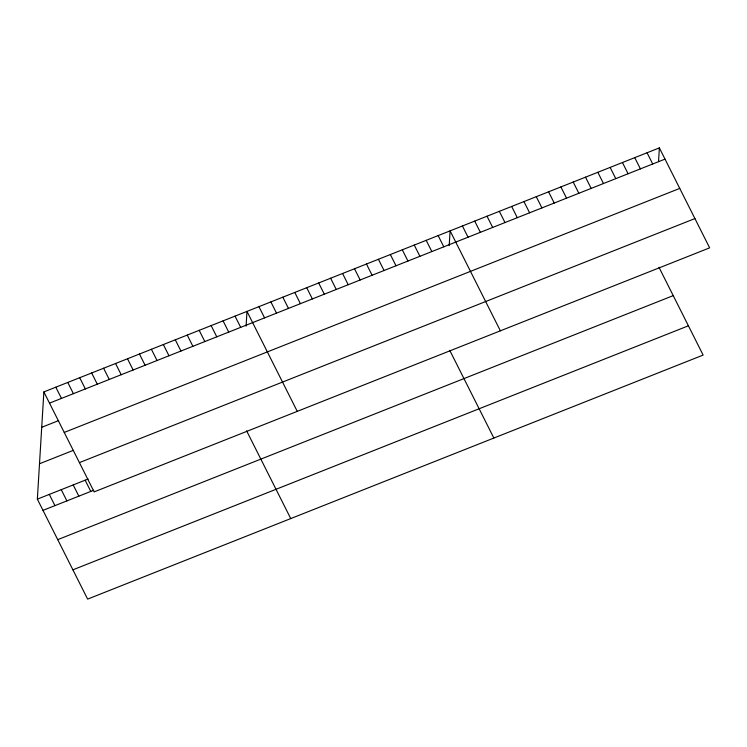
<?xml version="1.0" encoding="UTF-8"?>
<svg xmlns="http://www.w3.org/2000/svg" width="747" height="747" viewBox="0 0 747 747"><rect width="100%" height="100%" fill="white"/><g stroke="black" fill="none" stroke-linecap="round" stroke-linejoin="round"><path stroke-width="1.12" d="M658.994 267.314L703.132 355.077L87.632 599.113L37.35 499.145L43.868 391.923L659.368 147.887L709.65 247.855L94.141 491.89L43.868 391.923M246.09 326.131L246.977 311.387L297.259 411.364M449.199 245.604L450.096 230.86L500.378 330.828M658.537 161.651L659.368 147.887M49.507 403.147L665.017 159.12M41.711 427.303L58.639 420.598M64.242 432.438L679.751 188.403M39.498 463.756L73.355 450.338M79.415 462.608L694.925 218.572M37.35 499.145L88.127 479.014M42.999 510.369L93.777 490.237M57.724 539.651L673.234 295.625M72.898 569.83L688.407 325.795M647.061 152.771L652.71 163.995M634.754 157.654L640.394 168.878M622.438 162.529L628.087 173.762M610.131 167.412L615.78 178.636M597.824 172.296L603.464 183.519M585.508 177.17L591.157 188.403M573.201 182.053L578.85 193.286M560.894 186.937L566.534 198.16M548.578 191.811L554.227 203.044M536.271 196.694L541.92 207.927M523.955 201.578L529.604 212.802M511.648 206.461L517.298 217.685M499.341 211.336L504.991 222.569M487.025 216.219L492.675 227.443M474.718 221.103L480.368 232.326M462.412 225.977L468.052 237.21M438.153 235.594L443.802 246.827M426.201 240.338L431.85 251.562M414.258 245.072L419.898 256.296M402.306 249.806L407.955 261.039M449.722 350.287L493.86 438.05M390.354 254.55L396.003 265.773M378.412 259.284L384.061 270.507M366.46 264.018L372.109 275.251M354.517 268.761L360.157 279.985M342.565 273.495L348.214 284.719M330.622 278.229L336.262 289.462M318.67 282.973L324.319 294.197M306.718 287.707L312.367 298.931M294.776 292.441L300.425 303.674M282.824 297.185L288.473 308.408M270.881 301.919L276.521 313.142M258.929 306.653L264.578 317.886M235.034 316.13L240.683 327.354M223.082 320.865L228.731 332.098M211.14 325.599L216.779 336.832M199.188 330.342L204.837 341.566M246.603 430.814L290.742 518.577M187.245 335.076L192.885 346.309M175.293 339.81L180.942 351.043M163.341 344.554L168.99 355.777M151.398 349.288L157.047 360.521M139.446 354.022L145.095 365.255M127.504 358.765L133.143 369.989M115.552 363.5L121.201 374.733M103.6 368.234L109.249 379.467M91.657 372.977L97.306 384.201M79.705 377.711L85.354 388.935M67.762 382.445L73.402 393.678M55.81 387.189L61.459 398.412M85.139 480.19L90.789 491.423M73.197 484.934L78.846 496.157M61.245 489.668L66.894 500.901M49.302 494.402L54.942 505.635"/></g></svg>
